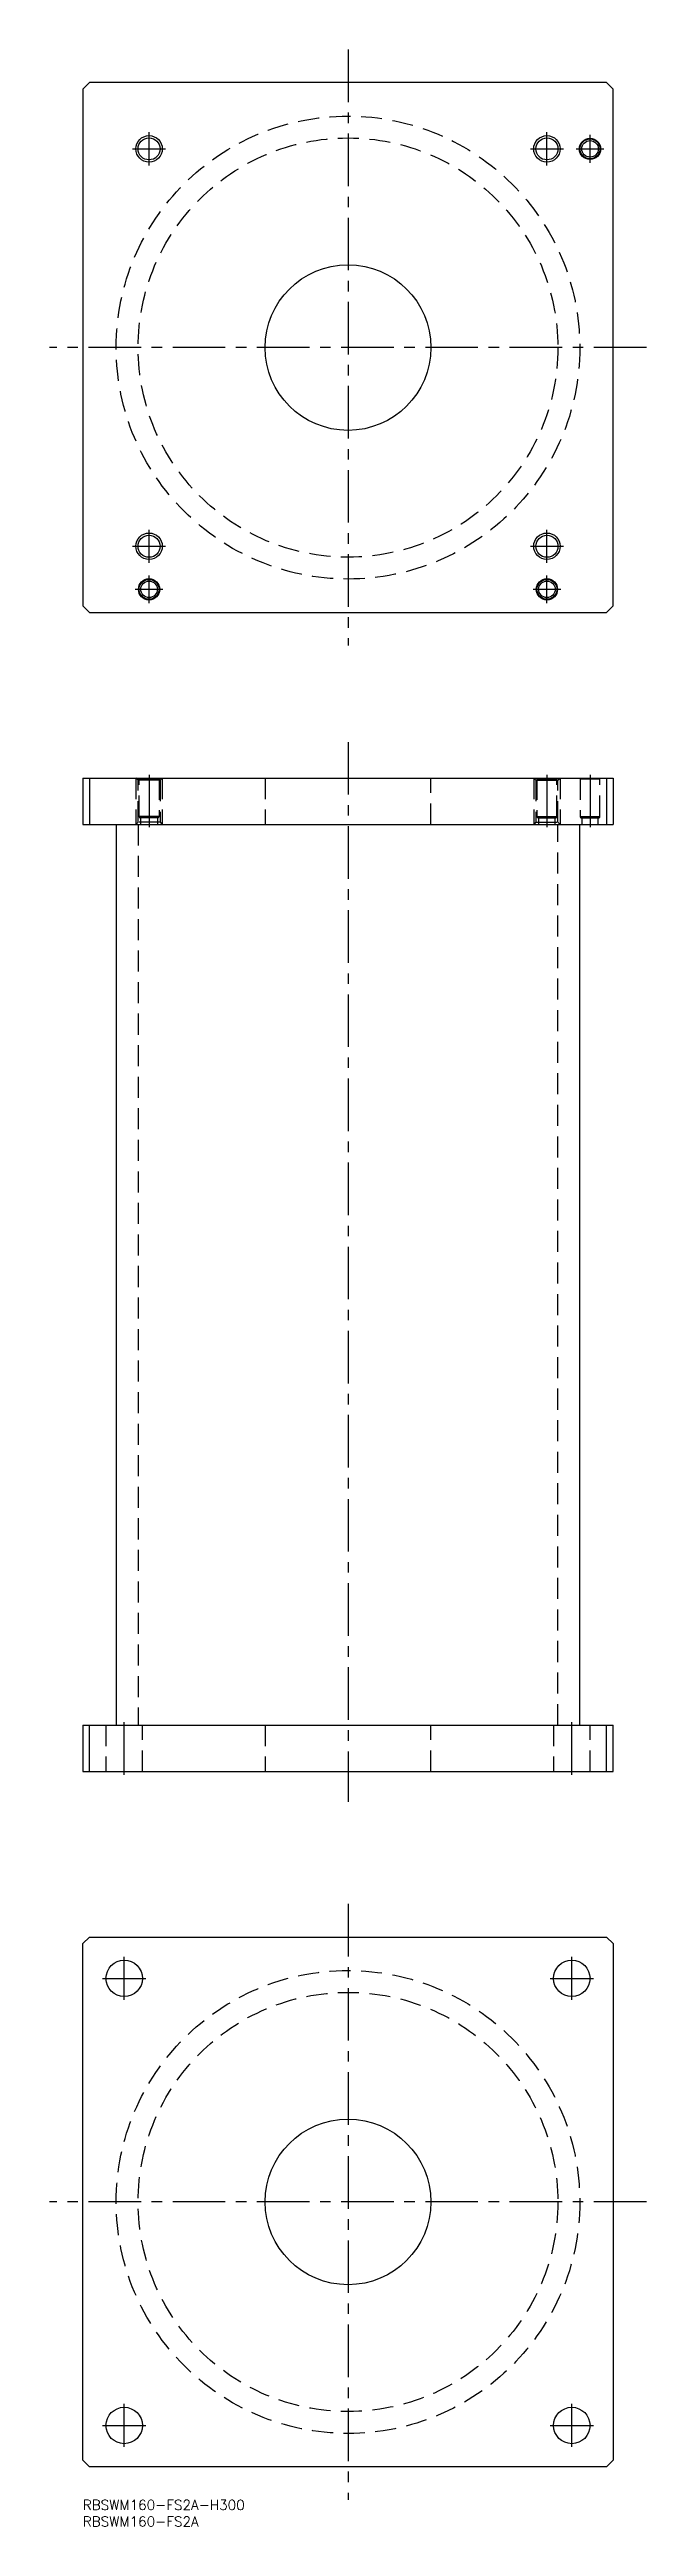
# Model space of a CAD drawing. Extents: x -10 to 170, y -8 to 740.
import ezdxf

# ---------------------------------------------------------------- set-up
doc = ezdxf.new("R2010")
doc.units = 0
doc.header["$LTSCALE"] = 0.5
doc.linetypes.add('CENTER', pattern=[50.8, 31.75, -6.35, 6.35, -6.35])
doc.linetypes.add('DASHED', pattern=[19.05, 12.7, -6.35])
for name, color, linetype in [('MSM_CENTER', 1, 'CENTER'), ('MSM_CONTINUOUS', 7, 'CONTINUOUS'), ('MSM_DASHED', 4, 'DASHED'), ('MSM_NARROW', 5, 'CONTINUOUS'), ('MSM_PART_NUMBER', 7, 'CONTINUOUS')]:
    doc.layers.add(name, color=color, linetype=linetype)
doc.styles.get("Standard").update_dxf_attribs({"font": 'txt.shx', "height": 3, "bigfont": 'bigfont.shx'})

msp = doc.modelspace()

# ---------------------------------------------------------------- linework, layer by layer
at = {"layer": 'MSM_CENTER'}
for p, q in [((80, 740), (80, 560)), ((20, 705), (20, 715)), ((140, 705), (140, 715)), ((153, 705.8), (153, 714.2)), ((15, 710), (25, 710)), ((135, 710), (145, 710)), ((148.8, 710), (157.2, 710)), ((170, 650), (-10, 650)), ((20, 585), (20, 595)), ((140, 585), (140, 595)), ((15, 590), (25, 590)), ((135, 590), (145, 590)), ((15.8, 577), (24.2, 577)), ((20, 572.8), (20, 581.2)), ((135.8, 577), (144.2, 577)), ((140, 572.8), (140, 581.2)), ((80, 530.8738), (80, 210.8738)), ((20, 521), (20, 505)), ((140, 521), (140, 505)), ((153, 521), (153, 505)), ((12.4749, 219), (12.4749, 235)), ((147.5251, 219), (147.5251, 235)), ((80, 180), (80, 0)), ((6, 157.5), (19, 157.5)), ((12.5, 151), (12.5, 164)), ((141, 157.5), (154, 157.5)), ((147.5, 151), (147.5, 164)), ((170, 90), (-10, 90)), ((6, 22.5), (19, 22.5)), ((12.5, 16), (12.5, 29)), ((141, 22.5), (154, 22.5)), ((147.5, 16), (147.5, 29))]:
    msp.add_line(p, q, dxfattribs=at)
at = {"layer": 'MSM_CONTINUOUS'}
for p, q in [((2, 730), (0, 728)), ((0, 728), (0, 572)), ((158, 730), (2, 730)), ((160, 728), (158, 730)), ((160, 572), (160, 728)), ((0, 572), (2, 570)), ((2, 570), (158, 570)), ((158, 570), (160, 572)), ((0, 520), (158, 520)), ((0, 520), (0, 506)), ((2, 520), (2, 506)), ((158, 520), (158, 506)), ((158, 520), (160, 520)), ((160, 520), (160, 506)), ((0, 506), (160, 506)), ((10.1, 506), (10.1, 234)), ((149.9, 234), (149.9, 506)), ((0, 234), (160, 234)), ((0, 234), (0, 220)), ((2, 220), (2, 234)), ((158, 220), (158, 234)), ((160, 220), (160, 234)), ((0, 220), (160, 220)), ((0, 168), (2, 170)), ((0, 12), (0, 168)), ((2, 170), (158, 170)), ((158, 170), (160, 168)), ((160, 168), (160, 12)), ((2, 10), (0, 12)), ((158, 10), (2, 10)), ((160, 12), (158, 10))]:
    msp.add_line(p, q, dxfattribs=at)
for centre, radius in [((20, 710), 3.3235), ((140, 710), 3.3235), ((153, 710), 3.2), ((153, 710), 3), ((153, 710), 2.5), ((80, 650), 25), ((20, 590), 3.3235), ((140, 590), 3.3235), ((20, 577), 3.2), ((20, 577), 3), ((20, 577), 2.5), ((140, 577), 3.2), ((140, 577), 3), ((140, 577), 2.5), ((12.5, 157.5), 5.5), ((147.5, 157.5), 5.5), ((80, 90), 25), ((12.5, 22.5), 5.5), ((147.5, 22.5), 5.5)]:
    msp.add_circle(centre, radius, dxfattribs=at)
at = {"layer": 'MSM_DASHED'}
for p, q in [((16.6765, 519.3235), (16, 520)), ((16, 520), (16, 506)), ((23.3235, 519.3235), (16.6765, 519.3235)), ((16.6765, 506.6765), (16.6765, 519.3235)), ((17, 519.8), (16.8, 520)), ((23, 519.8), (17, 519.8)), ((17, 508.4), (17, 519.8)), ((23.2, 520), (23, 519.8)), ((23, 519.8), (23, 508.4)), ((24, 520), (23.3235, 519.3235)), ((23.3235, 519.3235), (23.3235, 506.6765)), ((24, 520), (24, 506)), ((55, 520), (55, 506)), ((105, 506), (105, 520)), ((136, 520), (136.6765, 519.3235)), ((136, 520), (136, 506)), ((136.6765, 519.3235), (143.3235, 519.3235)), ((136.6765, 519.3235), (136.6765, 506.6765)), ((136.8, 520), (137, 519.8)), ((137, 519.8), (143, 519.8)), ((137, 519.8), (137, 508.4)), ((143, 519.8), (143.2, 520)), ((143, 508.4), (143, 519.8)), ((143.3235, 519.3235), (144, 520)), ((143.3235, 506.6765), (143.3235, 519.3235)), ((144, 520), (144, 506)), ((149.8, 520), (150, 519.8)), ((150, 519.8), (156, 519.8)), ((150, 519.8), (150, 508.4)), ((156, 519.8), (156.2, 520)), ((156, 508.4), (156, 519.8)), ((16, 506), (16.6765, 506.6765)), ((23.3235, 506.6765), (16.6765, 506.6765)), ((16.7, 506), (16.7, 234)), ((23, 508.4), (17, 508.4)), ((22.6, 508), (17.4, 508)), ((17.5, 506), (17.5, 508)), ((22.5, 508), (22.5, 506)), ((23.3235, 506.6765), (24, 506)), ((136.6765, 506.6765), (136, 506)), ((136.6765, 506.6765), (143.3235, 506.6765)), ((137, 508.4), (143, 508.4)), ((137.4, 508), (142.6, 508)), ((137.5, 508), (137.5, 506)), ((142.5, 506), (142.5, 508)), ((143.3, 234), (143.3, 506)), ((144, 506), (143.3235, 506.6765)), ((150, 508.4), (156, 508.4)), ((150.4, 508), (155.6, 508)), ((150.5, 508), (150.5, 506)), ((155.5, 506), (155.5, 508)), ((7, 234), (7, 220)), ((18, 220), (18, 234)), ((55, 234), (55, 220)), ((105, 220), (105, 234)), ((142, 234), (142, 220)), ((153, 220), (153, 234))]:
    msp.add_line(p, q, dxfattribs=at)
for centre, radius in [((80, 650), 69.9), ((80, 650), 63.3), ((80, 90), 69.9), ((80, 90), 63.3)]:
    msp.add_circle(centre, radius, dxfattribs=at)
for centre, start, end in [((17.4, 508.4), 180, 270), ((22.6, 508.4), 270, 0), ((137.4, 508.4), 180, 270), ((142.6, 508.4), 270, 0), ((150.4, 508.4), 180, 270), ((155.6, 508.4), 270, 0)]:
    msp.add_arc(centre, 0.4, start, end, dxfattribs=at)
at = {"layer": 'MSM_NARROW'}
for centre in [(20, 710), (140, 710), (20, 590), (140, 590)]:
    msp.add_circle(centre, 4, dxfattribs=at)

# ---------------------------------------------------------------- texts
at = {"layer": 'MSM_PART_NUMBER'}
for s, p in [('RBSWM160-FS2A-H300', (0, -3)), ('RBSWM160-FS2A', (0, -8))]:
    msp.add_text(s, height=3, dxfattribs=at).set_placement(p)

doc.saveas('drawing.dxf')
